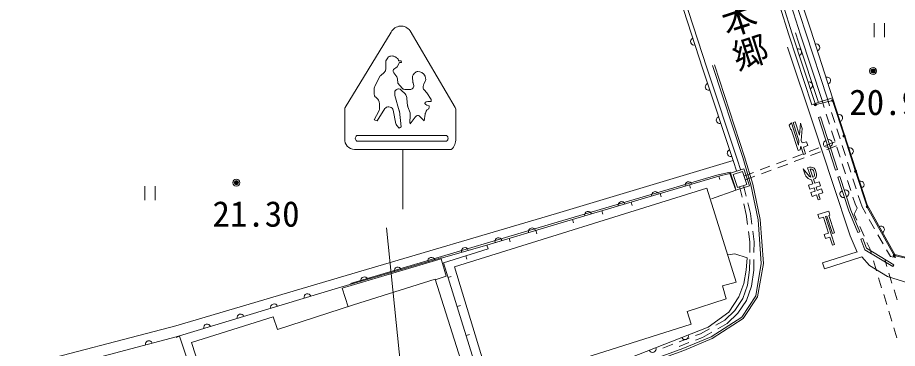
# Model space of a CAD drawing. Units: millimetres, scale not verified. Extents: x 40000 to 680000, y 20000 to 380000.
# Drawn here: x 368576 to 431532, y 317555 to 341236 of the extents above; entities that cross this region are included whole.
import ezdxf
from ezdxf.enums import TextEntityAlignment as Align

# ---------------------------------------------------------------- set-up
doc = ezdxf.new("R2010")
doc.units = ezdxf.units.MM
doc.header["$LTSCALE"] = 1000
doc.header["$PDMODE"] = 32
doc.header["$PDSIZE"] = 500
for name, color, linetype, lineweight in [('M-BGD', 7, 'Continuous', 13), ('M-STR-HTXT', 7, 'Continuous', 13), ('M-STR-STRC', 7, 'Continuous', 13)]:
    doc.layers.add(name, color=color, linetype=linetype, lineweight=lineweight)
doc.styles.add('@ＭＳ ゴシック', font='')
doc.styles.add('ＭＳ ゴシック', font='')
doc.styles.get('@ＭＳ ゴシック').set_extended_font_data('@MS Gothic')
doc.styles.get('ＭＳ ゴシック').set_extended_font_data('MS Gothic')

msp = doc.modelspace()

# ---------------------------------------------------------------- linework, layer by layer
at = {"layer": 'M-BGD'}
for p, q in [((422663, 345985), (424607, 340011)), ((423044, 346107), (424987, 340135)), ((423399, 346220), (425328, 340337)), ((415901, 343822), (417904, 337645)), ((415616, 343731), (417619, 337552)), ((423111, 342054), (423763, 339995)), ((429861, 340828), (429861, 339828)), ((430611, 339828), (430611, 340828)), ((425403, 334997), (423764, 339992)), ((424607, 340011), (426139, 335290)), ((424987, 340135), (426519, 335414)), ((425403, 334997), (425640, 335075)), ((425730, 335022), (426819, 335282)), ((426138, 335292), (426293, 334807)), ((426519, 335414), (426674, 334929)), ((426916, 335228), (427693, 332836)), ((426446, 334330), (426675, 333616)), ((426827, 334453), (427056, 333738)), ((423951, 333692), (423788, 333533)), ((424463, 332113), (423951, 333692)), ((424215, 333781), (424062, 333726)), ((424062, 333726), (424488, 332422)), ((424523, 332820), (424215, 333781)), ((424607, 333671), (424523, 332820)), ((424728, 333288), (424607, 333671)), ((425885, 334092), (426028, 334138)), ((426028, 334138), (427244, 330361)), ((423788, 333533), (423895, 333199)), ((423895, 333199), (423939, 333248)), ((423939, 333248), (424428, 331719)), ((424644, 332440), (424728, 333288)), ((426827, 333140), (427056, 332426)), ((427208, 333262), (427437, 332548)), ((424488, 332422), (424463, 332113)), ((424714, 332262), (424644, 332440)), ((427740, 332693), (428517, 330300)), ((424584, 331777), (424620, 332034)), ((424819, 331441), (424620, 332034)), ((425027, 332354), (424714, 332262)), ((424802, 331964), (425116, 332072)), ((424962, 331489), (424802, 331964)), ((425116, 332072), (425027, 332354)), ((425918, 331905), (425215, 331643)), ((427077, 332338), (426386, 332080)), ((427182, 332057), (426491, 331799)), ((427209, 331950), (427438, 331235)), ((427590, 332072), (427819, 331357)), ((424747, 331468), (424044, 331205)), ((424852, 331187), (424149, 330924)), ((424428, 331719), (424584, 331777)), ((424819, 331441), (424962, 331489)), ((426023, 331624), (425320, 331362)), ((422405, 330593), (421702, 330330)), ((423576, 331030), (422873, 330768)), ((423681, 330749), (422978, 330487)), ((425255, 330535), (425110, 330481)), ((427590, 330759), (427819, 330045)), ((427971, 330881), (428200, 330167)), ((419539, 330086), (418753, 329880)), ((419778, 329999), (420443, 330219)), ((420084, 329074), (419778, 329999)), ((420749, 329295), (420443, 330219)), ((421234, 330155), (420543, 329897)), ((422510, 330312), (421807, 330049)), ((424800, 330404), (424925, 329991)), ((425246, 329850), (424800, 330404)), ((425110, 330481), (425328, 329807)), ((425297, 330390), (425484, 329814)), ((425600, 330015), (425519, 330296)), ((425745, 330055), (425657, 330359)), ((428564, 330157), (429341, 327765)), ((418753, 329880), (418824, 329640)), ((420084, 329074), (420749, 329295)), ((421339, 329874), (420648, 329616)), ((425178, 329247), (425477, 329344)), ((425328, 329807), (425246, 329850)), ((425252, 329659), (425382, 329632)), ((425477, 329344), (425382, 329632)), ((425619, 329391), (425527, 329671)), ((425619, 329391), (425927, 329491)), ((426031, 329203), (425927, 329491)), ((427280, 329816), (427422, 329862)), ((427972, 329569), (428201, 328855)), ((428353, 329691), (428581, 328977)), ((377680, 329174), (377680, 328174)), ((378430, 328174), (378430, 329174)), ((417906, 329025), (399839, 323402)), ((414565, 328639), (414636, 328399)), ((416659, 329259), (416730, 329020)), ((420421, 328384), (420238, 329145)), ((420712, 328454), (420530, 329215)), ((425263, 328953), (425178, 329247)), ((425263, 328953), (425572, 329054)), ((425343, 328724), (425648, 328823)), ((425432, 328438), (425343, 328724)), ((425648, 328823), (425572, 329054)), ((425715, 329100), (426031, 329203)), ((425791, 328870), (425715, 329100)), ((425791, 328870), (426100, 328970)), ((425884, 328585), (426197, 328686)), ((426197, 328686), (426100, 328970)), ((412471, 328018), (412542, 327779)), ((425432, 328438), (425742, 328539)), ((425857, 328189), (425742, 328539)), ((425857, 328189), (425999, 328235)), ((425999, 328235), (425884, 328585)), ((425999, 328235), (425920, 328475)), ((428353, 328379), (428508, 327894)), ((428734, 328501), (428889, 328016)), ((428889, 328016), (429007, 327682)), ((410377, 327398), (410448, 327158)), ((420720, 327138), (420537, 327898)), ((421011, 327208), (420829, 327968)), ((425843, 327140), (426615, 327391)), ((426615, 327391), (426706, 327096)), ((428432, 327158), (428663, 327603)), ((428663, 327603), (428508, 327894)), ((429007, 327682), (429276, 327210)), ((429401, 327628), (431275, 324264)), ((408283, 326777), (408354, 326537)), ((420812, 326421), (420714, 327169)), ((421112, 326439), (421011, 327208)), ((425935, 326855), (425843, 327140)), ((425935, 326855), (426241, 326951)), ((426612, 325816), (426241, 326951)), ((426384, 326995), (426478, 327025)), ((427039, 324991), (426384, 326995)), ((426478, 327025), (426877, 325792)), ((426621, 327070), (426706, 327096)), ((426621, 327070), (427020, 325838)), ((428627, 326731), (428432, 327158)), ((429523, 326775), (429894, 326123)), ((429146, 325594), (428835, 326276)), ((405658, 325993), (405730, 325754)), ((420976, 325178), (420878, 325926)), ((421276, 325175), (421176, 325944)), ((426296, 325711), (426612, 325816)), ((426392, 325416), (426296, 325711)), ((426698, 325519), (426392, 325416)), ((426880, 324941), (426698, 325519)), ((426877, 325792), (427020, 325838)), ((430142, 325689), (430512, 325037)), ((402165, 324946), (398877, 324018)), ((403742, 325419), (403814, 325179)), ((420969, 324430), (420976, 325178)), ((421269, 324418), (421276, 325175)), ((426880, 324941), (427039, 324991)), ((428910, 325364), (429049, 325420)), ((428910, 325364), (429211, 324622)), ((429049, 325420), (429332, 324724)), ((429549, 324713), (429354, 325139)), ((426174, 323673), (428664, 324471)), ((429211, 324622), (431196, 323408)), ((431275, 323536), (429332, 324724)), ((429677, 324293), (429549, 324713)), ((430760, 324602), (431028, 324129)), ((391792, 321872), (398881, 323973)), ((398881, 323973), (399250, 322726)), ((400653, 324175), (400727, 323936)), ((420956, 323182), (420964, 323930)), ((421256, 323160), (421264, 323918)), ((426174, 323673), (426311, 323245)), ((426311, 323245), (428979, 324099)), ((430041, 323097), (429823, 323815)), ((430778, 323423), (430622, 323935)), ((431028, 324129), (431418, 324060)), ((431385, 324183), (432143, 324019)), ((420804, 322092), (420956, 323182)), ((421097, 322022), (421256, 323160)), ((431275, 323536), (431196, 323408)), ((398450, 322521), (392610, 320665)), ((398464, 322476), (399250, 322726)), ((399371, 322636), (399610, 322710)), ((430406, 321902), (430187, 322619)), ((431143, 322227), (430924, 322945)), ((392222, 320527), (391792, 321872)), ((420472, 321123), (420804, 322092)), ((420742, 320988), (421097, 322022)), ((431507, 321031), (431289, 321749)), ((419891, 320274), (420472, 321123)), ((430770, 320706), (430552, 321423)), ((392610, 320665), (387167, 318912)), ((400021, 320556), (400260, 320630)), ((420122, 320081), (420742, 320988)), ((386856, 319823), (381031, 317976)), ((386856, 319823), (387167, 318912)), ((419174, 319570), (419891, 320274)), ((419356, 319328), (420122, 320081)), ((431135, 319510), (430916, 320228)), ((418533, 319212), (419174, 319570)), ((418687, 318954), (419356, 319328)), ((417091, 318471), (417454, 318610)), ((417454, 318610), (418096, 318968)), ((417582, 318337), (418250, 318711)), ((431499, 318315), (431281, 319032)), ((380167, 318420), (379929, 318341)), ((380167, 318420), (383684, 307788)), ((381031, 317976), (381968, 315021)), ((400671, 318475), (400909, 318550)), ((415914, 317702), (416615, 317969)), ((415922, 318026), (416623, 318293)), ((417082, 318147), (417582, 318337)), ((414754, 317581), (415455, 317848))]:
    msp.add_line(p, q, dxfattribs=at)
for points in [[(422135, 345823), (423350, 342130), (424002, 340070)], [(426898, 335493), (425640, 335075), (424002, 340070)], [(425878, 335159), (424463, 339487), (424252, 340150)], [(456139, 330604), (450220, 328651), (433467, 323147), (432166, 323125), (432302, 324044), (431338, 324272), (429363, 327840), (426898, 335493), (425328, 340337)], [(423670, 339129), (425580, 333420), (426892, 329428), (428149, 325604), (428649, 324455)], [(418307, 337814), (420460, 331220), (421053, 329266), (421564, 326763), (421794, 323645), (421391, 321313), (420393, 319800), (418211, 318393), (416188, 317542), (413762, 316667), (403197, 313309)], [(418450, 337861), (420603, 331265), (421198, 329303), (421713, 326784), (421945, 323638), (421533, 321256), (420501, 319691), (418281, 318260), (416243, 317402), (413810, 316525), (403243, 313166)], [(420027, 330270), (419810, 330927), (417619, 337552)], [(420312, 330364), (420095, 331021), (417904, 337647)], [(425885, 334092), (427101, 330315), (427244, 330361)], [(428979, 324099), (429536, 323498), (430824, 322693), (432288, 322254), (434045, 322524), (450335, 327812), (461418, 331428)], [(419787, 331005), (407129, 327217), (392099, 322771)], [(392401, 322195), (407195, 326604), (418621, 329966), (419554, 330176), (419539, 330086)], [(419539, 330086), (419964, 328892), (418237, 328267)], [(419969, 328878), (420939, 329199), (420538, 330409), (419589, 330095), (419942, 329027)], [(401970, 314314), (399047, 323676), (402260, 324673), (402165, 324946), (407236, 326467), (418753, 329880)], [(427280, 329816), (428052, 327394), (428700, 325852), (428838, 325910)], [(427422, 329862), (428193, 327446), (428838, 325910)], [(417906, 329025), (419992, 322305), (419006, 322024), (419286, 321107), (416486, 320206), (416771, 319295)], [(419417, 324254), (419903, 324319), (420793, 324033), (420714, 323146), (420536, 322207), (420194, 321254), (419459, 320152), (417998, 319086), (412346, 316866), (403014, 313907)], [(398879, 324032), (391536, 321886), (379930, 318376), (368757, 315421)], [(399839, 323402), (402470, 314752), (416771, 319295)], [(368576, 316203), (379901, 319171), (392099, 322771)], [(393579, 311406), (401211, 313859), (398450, 322521)]]:
    msp.add_lwpolyline(points, dxfattribs=at)
for centre, radius in [((429793, 337412), 150), ((429793, 337412), 120), ((429793, 337412), 90), ((429793, 337412), 60), ((429793, 337412), 30), ((429793, 337412), 20), ((425657, 335004), 75), ((425657, 335004), 60), ((425657, 335004), 50), ((426892, 335300), 75), ((426892, 335300), 60), ((426892, 335300), 50), ((427716, 332764), 75), ((427716, 332764), 60), ((427716, 332764), 50), ((428541, 330229), 75), ((428541, 330229), 60), ((428541, 330229), 50), ((384227, 329418), 150), ((384227, 329418), 120), ((384227, 329418), 90), ((384227, 329418), 60), ((384227, 329418), 30), ((384227, 329418), 20), ((429365, 327693), 75), ((429365, 327693), 60), ((429365, 327693), 50), ((431311, 324199), 75), ((431311, 324199), 60), ((431311, 324199), 50)]:
    msp.add_circle(centre, radius, dxfattribs=at)
for centre, radius, start, end in [((416982, 339517), 250, 107.96473, 287.96473), ((425728, 339104), 250, 287.95652, 107.95652), ((424431, 338760), 250, 288.16096, 108.16096), ((426499, 336726), 250, 287.95652, 107.95652), ((418038, 336285), 250, 108.29521, 288.29521), ((425211, 336385), 250, 288.16096, 108.16096), ((418823, 333911), 250, 108.29521, 288.29521), ((427364, 334046), 250, 287.85223, 107.85223), ((426493, 332203), 250, 107.84906, 287.84906), ((426636, 332249), 250, 287.84906, 107.84906), ((428131, 331666), 250, 287.85223, 107.85223), ((419608, 331538), 250, 108.29521, 288.29521), ((425333, 330167), 376, 30.60952, 102.09832), ((425636, 330365), 804, 207.76852, 241.43622), ((425333, 330167), 226, 34.84272, 99.20232), ((425439, 329974), 166, 285.56552, 14.35432), ((425439, 329974), 316, 286.15932, 14.84752), ((416590, 329239), 250, 16.50879, 196.50879), ((428897, 329287), 250, 287.85223, 107.85223), ((414193, 328529), 250, 16.50879, 196.50879), ((427666, 328605), 250, 107.68443, 287.68443), ((427808, 328654), 250, 287.68443, 107.68443), ((411796, 327818), 250, 16.50879, 196.50879), ((409399, 327108), 250, 16.50879, 196.50879), ((405386, 325927), 250, 16.2653, 196.2653), ((430350, 326056), 250, 298.95818, 118.95818), ((402986, 325227), 250, 16.2653, 196.2653), ((400586, 324526), 250, 16.2653, 196.2653), ((398186, 323826), 250, 16.2653, 196.2653), ((395786, 323126), 250, 16.2653, 196.2653), ((393386, 322426), 250, 16.2653, 196.2653), ((389322, 321217), 250, 16.82609, 196.82609), ((386929, 320493), 250, 16.82609, 196.82609), ((384536, 319769), 250, 16.82609, 196.82609), ((382143, 319045), 250, 16.82609, 196.82609), ((377969, 317857), 250, 14.81648, 194.81648), ((416336, 318433), 250, 201.45168, 21.45168), ((414009, 317519), 250, 201.45168, 21.45168)]:
    msp.add_arc(centre, radius, start, end, dxfattribs=at)
for p in [(429793, 337412), (384227, 329418)]:
    msp.add_point(p, dxfattribs=at)
at = {"layer": 'M-STR-STRC'}
for p, q in [((395310, 340195), (392027, 334812)), ((396657, 340294), (399888, 334811)), ((395063, 338360), (394962, 338210)), ((395420, 338487), (395276, 338480)), ((395721, 338344), (395586, 338438)), ((395836, 338134), (395835, 338138)), ((395836, 338134), (396034, 338134)), ((396034, 338134), (396042, 338023)), ((394917, 338060), (394917, 337541)), ((395463, 337524), (395455, 337471)), ((395733, 337722), (395463, 337524)), ((395899, 338015), (395733, 337722)), ((396042, 338023), (395899, 338015)), ((394474, 336996), (394130, 336313)), ((394828, 337341), (394534, 337075)), ((395703, 336985), (395500, 337278)), ((395788, 336542), (395749, 336864)), ((396835, 336951), (396863, 336629)), ((396989, 337266), (396891, 337140)), ((397354, 337357), (397226, 337368)), ((397644, 337183), (397499, 337299)), ((397773, 336902), (397736, 337042)), ((394101, 336193), (394098, 335743)), ((395788, 336542), (396083, 336190)), ((396873, 336198), (396863, 336185)), ((396875, 336567), (396915, 336448)), ((397601, 336290), (397627, 336432)), ((397651, 336505), (397754, 336712)), ((395568, 335717), (395559, 335828)), ((395889, 334572), (395578, 335665)), ((395665, 336065), (395674, 336072)), ((396028, 336048), (396309, 335767)), ((396639, 336080), (396280, 336094)), ((396375, 335662), (396424, 335514)), ((397851, 335853), (397665, 336064)), ((397851, 335853), (398160, 335381)), ((394200, 335529), (394310, 335442)), ((394393, 335331), (394442, 335208)), ((394461, 335108), (394461, 334667)), ((396437, 335454), (396486, 334924)), ((398018, 334930), (397871, 334971)), ((398176, 335231), (397920, 335225)), ((398018, 334930), (398019, 334927)), ((398160, 335381), (398176, 335231)), ((391987, 332560), (391987, 334672)), ((394081, 333908), (394428, 334536)), ((394295, 333837), (394860, 334723)), ((395146, 334841), (395237, 334821)), ((395443, 334612), (395643, 333639)), ((396014, 333425), (395897, 334527)), ((396501, 334858), (396662, 334407)), ((397661, 333845), (397735, 334331)), ((397756, 334401), (397822, 334549)), ((398003, 334700), (398014, 334727)), ((399926, 332560), (399926, 334674)), ((394295, 333837), (394081, 333908)), ((396672, 334262), (396633, 333713)), ((396633, 333713), (396684, 333658)), ((396663, 333631), (397022, 334113)), ((397661, 333845), (397354, 334159)), ((395871, 333330), (395706, 333513)), ((396014, 333425), (395871, 333330)), ((392849, 332799), (399285, 332799)), ((392679, 331796), (399612, 331796)), ((392849, 332394), (399285, 332394)), ((396146, 331796), (396146, 327520)), ((396427, 312105), (394973, 326194))]:
    msp.add_line(p, q, dxfattribs=at)
for centre, radius, start, end in [((396013, 339840), 787, 35.16142, 153.23391), ((395187, 338060), 270, 146.30993, 180), ((395287, 338211), 270, 92.43665, 146.30993), ((395431, 338217), 270, 55.00798, 92.43665), ((395566, 338122), 270, 3.36646, 55.00798), ((394647, 337541), 270, 312.16589, 360), ((395722, 337431), 270, 171.46923, 214.64095), ((394715, 336874), 270, 132.16589, 153.20392), ((395481, 336831), 270, 6.98106, 34.64095), ((397104, 336974), 270, 142.0284, 184.92711), ((397202, 337100), 270, 84.92039, 142.0284), ((397331, 337088), 270, 51.34019, 84.92039), ((397475, 336973), 270, 15.01836, 51.34019), ((397513, 336832), 270, 333.43495, 15.01836), ((394371, 336192), 270, 153.20392, 179.6485), ((396290, 336364), 270, 220.00626, 267.7974), ((397132, 336652), 270, 184.92711, 198.43495), ((396659, 336363), 270, 322.52382, 18.43495), ((397867, 336243), 270, 169.82449, 221.49647), ((397893, 336385), 270, 153.43495, 169.82449), ((394368, 335741), 270, 179.6485, 231.54629), ((395828, 335850), 270, 127.23483, 184.76364), ((395837, 335739), 270, 184.76364, 195.89283), ((395837, 335857), 270, 45, 127.23483), ((395851, 335868), 270, 97.43141, 127.23483), ((396118, 335576), 270, 18.43495, 45), ((396649, 336350), 270, 267.7974, 322.52382), ((394142, 335230), 270, 21.80141, 51.54629), ((394191, 335108), 270, 0, 21.80141), ((396168, 335429), 270, 5.33216, 18.43495), ((397809, 335097), 88.6, 145.99062, 192.89704), ((397944, 335231), 270, 214.83291, 254.29136), ((397926, 334956), 270, 91.24536, 135), ((392257, 334672), 270, 148.61776, 180), ((394191, 334667), 270, 331.11342, 360), ((394191, 334667), 270, 331.11342, 360), ((395087, 334578), 270, 77.47119, 147.49248), ((395179, 334557), 270, 11.59218, 77.47119), ((395629, 334498), 270, 6.03001, 15.89283), ((396755, 334949), 270, 185.33216, 199.65382), ((396407, 334317), 270, 348.28753, 19.65382), ((396407, 334317), 270, 348.28753, 19.65382), ((398002, 334291), 270, 155.89777, 171.38435), ((398068, 334439), 270, 104.03624, 155.89777), ((397766, 334833), 270, 336.80072, 20.37644), ((399656, 334674), 270, 360, 30.51823), ((397239, 333952), 270, 85.76356, 143.37771), ((397161, 333970), 270, 44.40934, 68.89954), ((395907, 333694), 270, 191.59218, 221.98721), ((392694, 332504), 708, 175.47186, 268.83383), ((392989, 332597), 246, 124.69229, 235.30771), ((399110, 332597), 268, 310.84542, 49.15458), ((399016, 332487), 912, 310.75609, 4.58314)]:
    msp.add_arc(centre, radius, start, end, dxfattribs=at)

# ---------------------------------------------------------------- texts
at = {"layer": 'M-BGD', "style": 'ＭＳ ゴシック'}
for s, p in [('20.94', (431206, 335179)), ('21.30', (385640, 327184))]:
    msp.add_text(s, height=1833, dxfattribs=at).set_placement(p, align=Align.MIDDLE_CENTER)
at = {"layer": 'M-STR-HTXT', "style": '@ＭＳ ゴシック'}
msp.add_text('町道本郷', height=1833, rotation=287.965, dxfattribs=at).set_placement((419802, 342318), align=Align.MIDDLE_CENTER)

doc.saveas('drawing.dxf')
